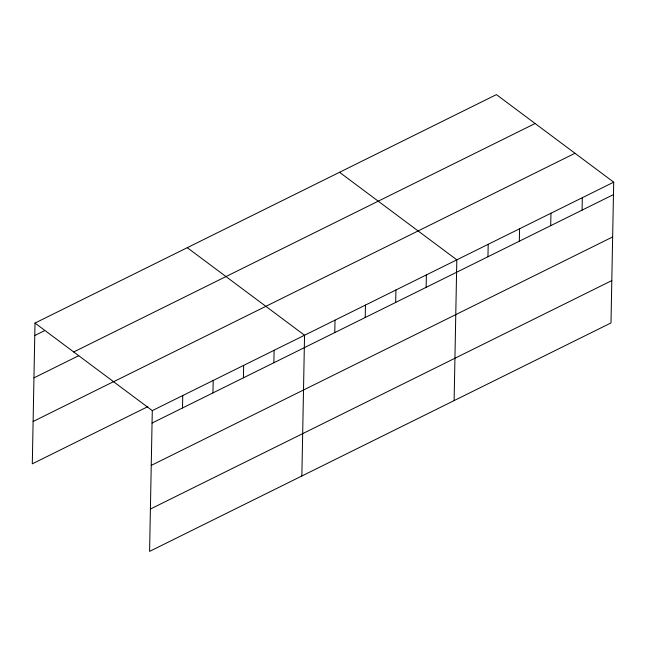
<?xml version="1.0" encoding="UTF-8"?>
<svg xmlns="http://www.w3.org/2000/svg" width="646" height="646" viewBox="0 0 646 646"><rect width="100%" height="100%" fill="white"/><g stroke="black" fill="none" stroke-linecap="round" stroke-linejoin="round"><path stroke-width="0.97" d="M35.005 323.073L152.294 410.622L149.589 551.385L610.995 322.927L613.7 182.164L496.411 94.615L35.005 323.073L32.3 463.836L147.845 406.633M182.511 407.981L182.745 395.538M212.962 392.905L213.204 380.462M243.413 377.821L243.655 365.386M273.864 362.745L274.106 350.31M301.86 475.997L304.557 335.226L187.267 247.684M334.773 332.593L335.008 320.15M365.224 317.509L365.466 305.074M395.675 302.433L395.917 289.989M426.134 287.357L426.368 274.913M454.122 400.601L456.819 259.837L339.53 172.288M487.956 256.745L488.198 244.301M519.336 241.208L519.57 228.765M550.707 225.672L550.949 213.228M582.086 210.136L582.321 197.692M34.763 335.516L44.614 330.631M73.709 351.965L535.114 123.507M33.947 377.862L78.731 355.688M33.116 421.491L113.72 381.576M113.591 381.729L574.997 153.272M152.294 410.622L613.7 182.164M152.052 423.057L613.458 194.599M151.245 465.403L612.65 236.945M150.405 509.04L611.81 280.582"/></g></svg>
